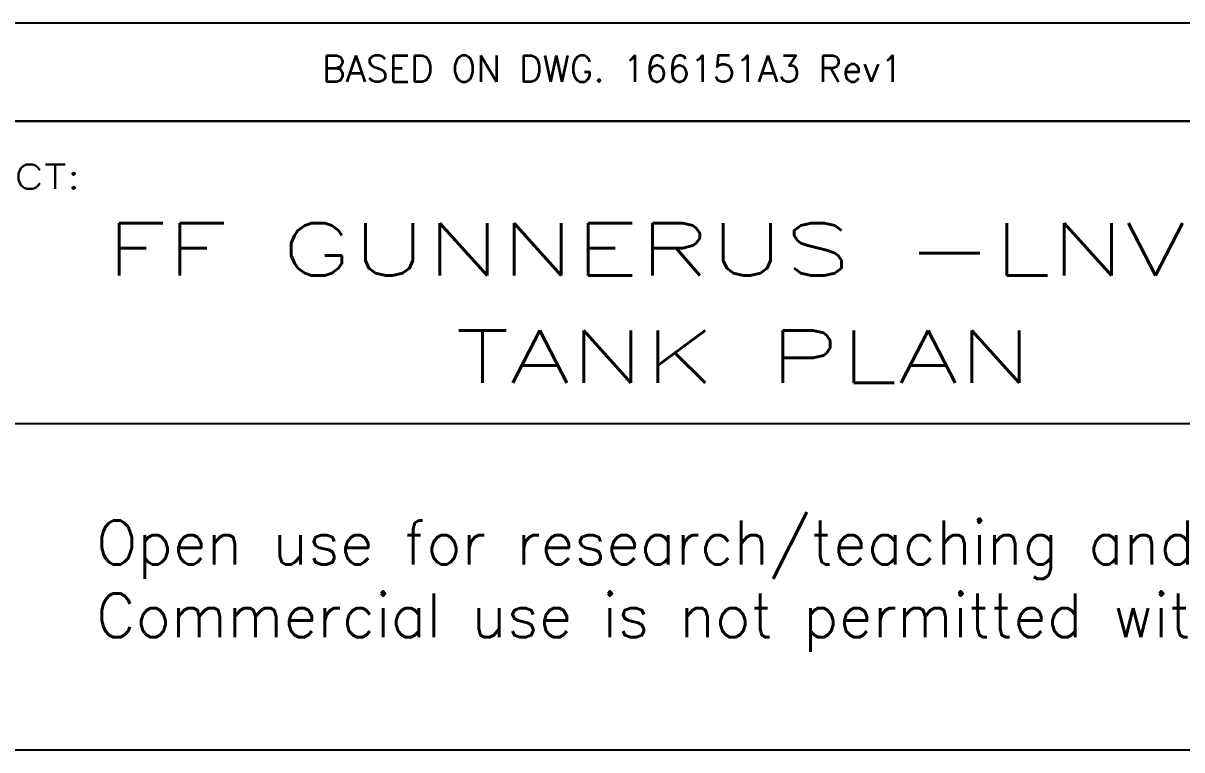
# Model space of a CAD drawing. Header units: millimetres. Extents: x -1766 to 57634, y -706 to 41248.
# Drawn here: x 41083 to 47703, y 4520 to 8673 of the extents above; entities that cross this region are included whole.
import ezdxf
from ezdxf.enums import TextEntityAlignment as Align

# ---------------------------------------------------------------- set-up
doc = ezdxf.new("R2010")
doc.units = ezdxf.units.MM
doc.header["$LTSCALE"] = 200
doc.layers.add('S0CO1', color=1, linetype='Continuous')
doc.layers.add('S0TX2', color=2, linetype='Continuous')
doc.styles.add('ROMANS', font='romans', dxfattribs={"height": 100})
doc.styles.add('Romans500', font='romans.shx', dxfattribs={"width": 0.8, "height": 500})

# ---------------------------------------------------------------- blocks, each defined once
blk = doc.blocks.new('TF-2')
at = {"color": 4, "transparency": 33554687}
for p, q in [((-5, 71.276), (-173, 71.276)), ((-173, 54), (-5, 54)), ((-172.837, 35.344), (-4.837, 35.344))]:
    blk.add_line(p, q, dxfattribs=at)
at = {"color": 1, "transparency": 33554687, "style": 'ROMANS', "width": 1.35}
blk.add_text('PROJECT:', height=1.4, dxfattribs=at).set_placement((-172.039, 67.4))
at = {"color": 4, "transparency": 33554687, "style": 'ROMANS', "width": 1.5}
for tag, p in [('PROSJ', (-123.505, 63.949)), ('DRAWING', (-122.319, 57.819))]:
    blk.add_attdef(tag, text='', height=3, dxfattribs=at).set_placement(p, align=Align.MIDDLE)
at = {"color": 4, "transparency": 33554687, "style": 'ROMANS'}
for tag, p in [('SCALE', (-61.642, 63.215)), ('SHEET', (-28.606, 63.082))]:
    blk.add_attdef(tag, text='', height=2, dxfattribs=at).set_placement(p, align=Align.MIDDLE)

msp = doc.modelspace()

# ---------------------------------------------------------------- linework, layer by layer
at = {"layer": 'S0CO1'}
msp.add_lwpolyline([(48786.137, 8673.198), (40153.744, 8673.198), (40153.744, 8113.198), (48786.137, 8113.198)], close=True, dxfattribs=at)

# ---------------------------------------------------------------- block references
ref = msp.add_blockref('TF-2', (57433.744, 985.591), dxfattribs=dict(at, xscale=100, yscale=100, zscale=100))
ref.add_attrib('PROSJ', 'FF GUNNERUS -LNVZ-', dxfattribs={"layer": '0', "color": 4, "transparency": 33554687, "height": 300, "style": 'ROMANS', "width": 1.5}).set_placement((45083.224, 7380.539), align=Align.MIDDLE)
ref.add_attrib('DRAWING', 'TANK PLAN', dxfattribs={"layer": '0', "color": 4, "transparency": 33554687, "height": 300, "style": 'ROMANS', "width": 1.5}).set_placement((45201.862, 6767.527), align=Align.MIDDLE)

# ---------------------------------------------------------------- texts
at = {"color": 1, "transparency": 33554687, "insert": (41500, 5829.919), "char_height": 250, "width": 14020.59547, "attachment_point": 1, "style": 'ROMANS'}
msp.add_mtext('{\\Fromans|c129;O}pen use for research/teaching and other non-commercial activities\\P{\\Fromans|c129;Commercial use is not permitted without approval} ({\\Fromans|c129;CC BY-}NC{\\Fromans|c129; 4.0})', dxfattribs=at)
at = {"layer": 'S0TX2', "style": 'Romans500'}
msp.add_text('BASED ON DWG. 166151A3 Rev1', height=150, dxfattribs=at).set_placement((44449.94, 8413.198), align=Align.MIDDLE_CENTER)

doc.saveas('drawing.dxf')
